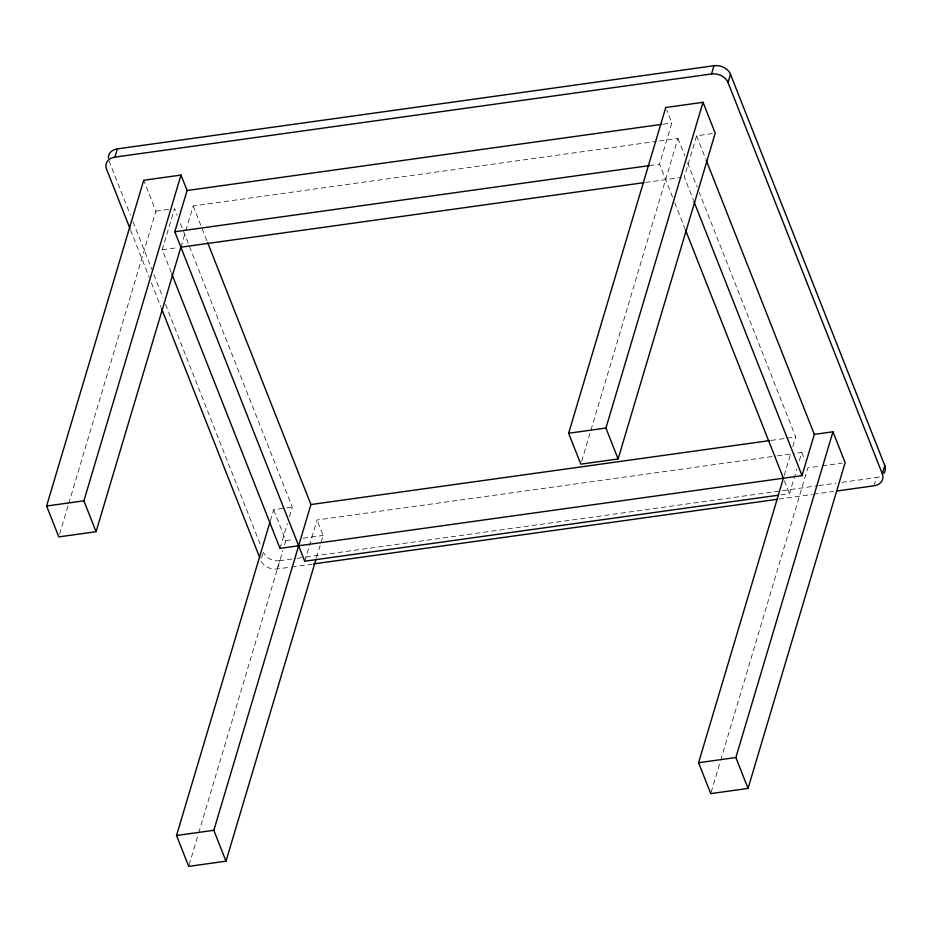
<?xml version="1.0" encoding="UTF-8"?>
<svg xmlns="http://www.w3.org/2000/svg" width="932" height="932" viewBox="0 0 932 932"><rect width="100%" height="100%" fill="white"/><g stroke="black" fill="none" stroke-linecap="round" stroke-linejoin="round"><path stroke-width="0.7" stroke-dasharray="4.66 3.5" d="M59.613 534.118L68.327 504.876M68.747 503.49L155.889 211.145L143.714 180.26M171.302 272.75L162.238 249.788L174.54 208.547L177.196 215.304M180.89 247.19L185.398 232.068M185.806 230.693L193.18 205.949L656.349 141.396M270.327 520.872L273.647 509.734L285.122 508.138M262.894 553.526L260.844 560.4A13.304 10.147 16.6 0 0 277.328 568.963L290.306 567.157M279.996 548.377L287.371 523.633M289.421 516.759L292.287 507.136L179.328 220.709M277.328 568.963L279.786 560.715L295.642 558.513M189.126 864.989L198.26 834.361M198.679 832.963L282.92 550.369M284.575 544.801L285.821 540.63L273.647 509.734M304.729 561.215L317.02 519.986L775.878 456.028M316.472 557.697L323.113 535.434L317.02 519.986M672.566 197.188L659.541 164.183L671.844 122.942L666.764 110.081M581.65 461.352L677.925 138.39L657.794 141.198M712.351 133.591L696.577 135.792L684.286 177.033L693.338 199.996M784.208 475.471L791.175 452.102M792.817 446.603L795.683 436.98L699.245 192.435M780.853 494.857L789.474 493.657L796.848 468.924M799.318 460.676L801.776 452.428L796.021 453.232M711.163 792.223L720.296 761.607M720.716 760.209L807.858 467.864L820.766 466.07M873.948 485.817L876.406 477.568A13.304 10.147 16.6 0 0 879.482 476.765M663.211 124.154L671.844 122.942M155.889 211.145L171.663 208.954M649.476 165.581L659.541 164.183M162.238 249.788L178.024 247.586M645.503 182.427L681.409 177.43M286.555 507.94L292.287 507.136M771.23 440.393L795.683 436.98M777.323 455.83L794.577 453.43M285.821 540.63L292.998 539.628M303.04 538.23L323.113 535.434M822.199 465.872L842.283 463.076M297.087 558.303L304.286 557.301M305.731 557.103L817.317 485.805M818.762 485.595L836.051 483.195M841.817 482.392L876.406 477.568M291.739 566.959L311.917 564.14M778.837 499.074L811.982 494.449M813.415 494.251L833.592 491.432M696.577 135.792L705.629 158.766M677.925 138.39L684.857 155.959M687.525 162.716L697.113 187.029M801.776 452.428L804.817 460.152M674.698 202.594L684.822 228.27M784.406 480.784L789.474 493.657M193.18 205.949L207.032 241.085M109.009 160.898L130.364 215.047M133.031 221.816L151.718 269.208M153.85 274.625L162.925 297.634M165.593 304.403L261.17 546.735M130.573 230.064L149.26 277.456M151.392 282.862L161.003 307.234M279.786 560.715A13.304 10.147 16.6 0 1 263.302 552.152"/><path stroke-width="1.4" d="M130.037 228.713L106.551 169.146A13.304 10.147 16.6 0 1 114.916 157.124L117.374 148.875L713.994 65.718A13.304 10.147 16.6 0 1 730.478 74.28L884.771 465.534A13.304 10.147 16.6 0 1 884.002 473.328M644.059 182.637L180.89 247.19L96.066 531.706L58.786 536.902L46.6 506.006L143.714 180.26L180.994 175.065L187.087 190.512L174.797 231.742L304.729 561.215L777.975 495.265M96.066 531.706L83.892 500.81L180.994 175.065M316.053 559.095L225.998 861.18L188.718 866.376L176.532 835.491L269.907 522.269M225.998 861.18L213.824 830.296L310.927 504.538L207.568 242.425M568.637 433.252L665.751 107.506L703.031 102.31L715.217 133.194L618.102 458.952L580.822 464.148L568.637 433.252L605.928 428.056L703.031 102.31M114.916 157.124L711.524 73.966L713.994 65.718M836.482 491.036L873.948 485.817A13.304 10.147 16.6 0 0 882.313 473.782L728.02 82.529L730.478 74.28M171.838 274.101L279.996 548.377L802.033 475.611L814.323 434.382L832.963 431.784L845.149 462.668L748.035 788.425L710.755 793.621L698.569 762.737L783.393 478.209L685.346 229.621M748.035 788.425L735.861 757.53L832.963 431.784M882.313 473.782L884.771 465.534M187.087 190.512L661.767 124.352M174.797 231.742L649.476 165.581M46.6 506.006L83.892 500.81M310.927 504.538L769.785 440.591M313.362 563.942L777.393 499.272M176.532 835.491L213.824 830.296M698.569 762.737L735.861 757.53M706.165 160.118L814.323 434.382M693.874 201.347L802.033 475.611M605.928 428.056L618.102 458.952M161.539 308.585L259.772 557.697M108.38 158.172A13.304 10.147 16.6 0 1 117.374 148.875M711.524 73.966A13.304 10.147 16.6 0 1 728.02 82.529"/></g></svg>
